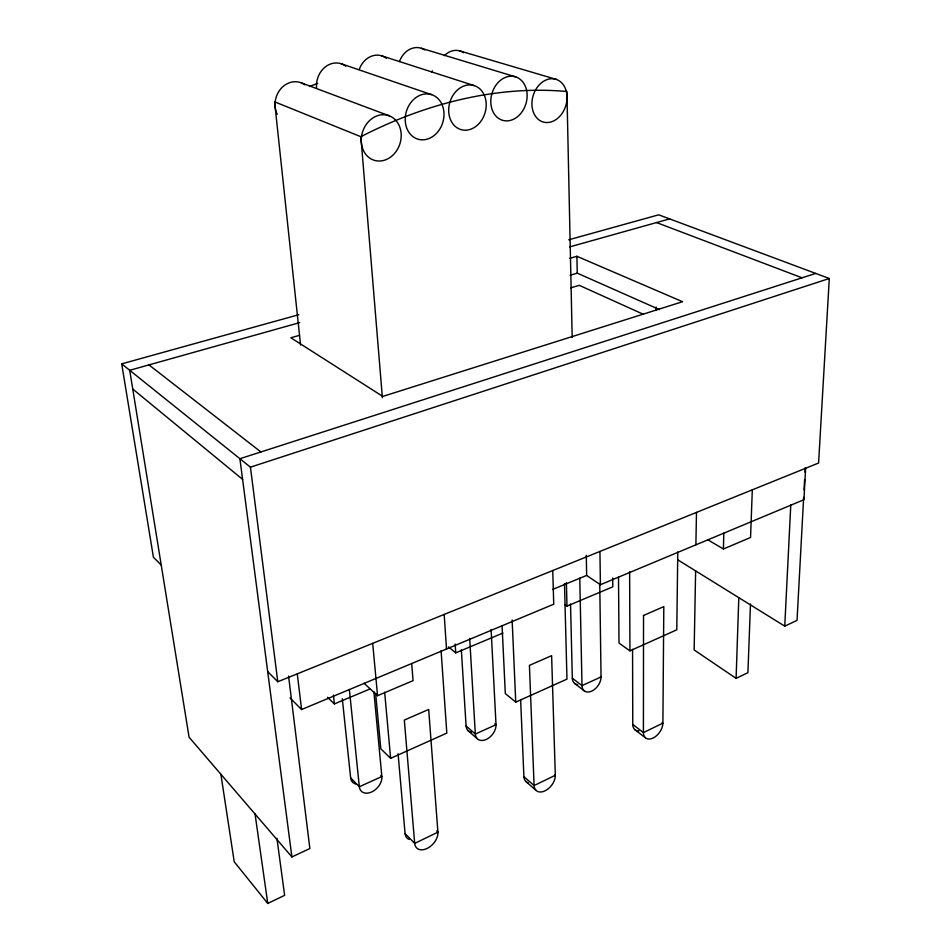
<?xml version="1.0" encoding="UTF-8"?>
<svg xmlns="http://www.w3.org/2000/svg" width="951" height="951" viewBox="0 0 951 951"><rect width="100%" height="100%" fill="white"/><g stroke="black" fill="none" stroke-linecap="round" stroke-linejoin="round"><path stroke-width="1.43" d="M656.107 310.014L656.119 307.054M677.766 551.996L676.791 629.812L629.931 650.864L619.006 643.09L618.507 576.603M695.882 544.84L696.489 512.411M695.621 570.897L694.147 649.949L736.098 678.36L747.902 672.69L750.494 603.944M752.312 489.836L750.553 537.481L723.39 549L723.83 533.166M736.098 678.36L738.808 597.668M803.654 497.325L797.033 620.397L784.753 626.15L790.792 504.601M804.047 489.92L804.605 479.53M805.01 472.124L805.247 467.666M805.628 468.272L803.928 499.715L600.39 584.722L586.648 575.426L586.291 555.336M568.722 239.795L658.698 214.819L829.296 278.5L818.585 463.03L277.787 681.736L267.707 671.644M220.882 774.257L234.231 861.796L267.766 903.45L284.634 895.343L276.931 838.354M299.684 322.627L129.716 370.296L189.083 737.227L291.898 856.946L309.86 848.53L288.569 676.042M375.633 693.327L380.828 748.853L390.623 758.339L446.815 733.102L441.098 650.71M502.069 625.568L505.314 693.576L515.751 702.135L566.962 679.133L564.49 583.652M363.96 683.187L377.559 695.704L413.055 680.643L411.688 663.536M327.536 697.297L334.383 703.93L369.761 689.047M448.42 646.87L455.743 652.885L502.889 633.069M564.787 604.539L566.986 606.108L612.789 586.838L612.706 577.958M290.091 697.986L301.574 709.529L553.744 604.206L552.745 570.541M552.543 589.477L586.648 575.426M298.792 314.71L121.704 363.864L250.434 467.167L829.296 278.5M815.696 273.424L239.902 458.715L291.898 856.946M570.731 287.856L579.254 285.324L643.53 314.377M570.136 275.231L577.245 273.151L659.435 309.574M299.41 335.358L290.875 337.783L382.777 396.412L682.568 301.717L576.912 256.294L569.804 258.315M569.625 246.927L669.611 218.896M459.297 50.748L556.383 79.432A22.301 17.082 -73.5 0 1 559.996 116.093A22.301 17.082 -73.5 0 1 532.049 106.357A22.301 17.082 -73.5 0 1 556.383 79.432M421.436 48.299L515.882 76.948A22.681 17.748 -73.9 0 1 520.054 114.31A22.681 17.748 -73.9 0 1 490.942 104.36A22.681 17.748 -73.9 0 1 515.882 76.948M381.826 55.883L474.371 85.649A22.979 18.366 -73.8 0 1 479.102 123.499A22.979 18.366 -73.8 0 1 448.884 113.526A22.979 18.366 -73.8 0 1 474.371 85.649M341.04 63.705L431.516 94.624A23.288 19.02 -73.5 0 1 436.854 132.974A23.288 19.02 -73.5 0 1 405.459 122.988A23.288 19.02 -73.5 0 1 431.516 94.624M301.348 82.868L389.423 115.879A23.49 19.602 -72.4 0 1 392.929 155.144A23.49 19.602 -72.4 0 1 361.344 142.602A23.49 19.602 -72.4 0 1 389.423 115.879M656.523 222.558L802.062 277.811M572.181 337.403L566.903 91.51A454.982 335.905 -54.9 0 0 360.857 136.706L274.601 101.805L300.575 345.011M708.079 539.93L723.39 549M677.647 559.759L784.753 626.15M600.438 676.494L601.044 676.957A12.054 7.881 -54 0 1 591.7 691.139A12.054 7.881 -54 0 1 582 685.612L572.312 678.194L570.529 603.992M662.217 722.653L662.895 723.152A12.636 7.846 -54.3 0 1 653.099 738.035A12.636 7.846 -54.3 0 1 643.411 732.591L632.772 724.448L632.558 649.26M574.594 683.436L584.271 690.866M634.971 729.797L645.598 737.952M148.962 364.899L260.907 451.951M132.76 389.054L242.6 479.375M494.841 723.663L496.018 724.674A12.636 8.5 -50.8 0 1 486.234 739.462A12.636 8.5 -50.8 0 1 475.334 734.065L466.085 725.958L461.342 649.806M554.671 774.72L555.313 775.279A13.266 8.488 -51.3 0 1 545.066 790.816A13.266 8.488 -51.3 0 1 534.093 785.562L523.894 776.622L520.637 699.888M468.118 730.713L477.366 738.832M525.867 781.472L536.055 790.424M380.745 775.434L381.862 776.539A13.338 9.153 -46.8 0 1 371.615 791.993A13.338 9.153 -46.8 0 1 359.335 786.762L350.646 777.87L342.301 698.735M436.687 830.936L437.912 832.161A14.039 9.177 -47.7 0 1 427.154 848.435A14.039 9.177 -47.7 0 1 414.695 843.406L405.067 833.552L398.089 753.763M161.23 565.072L153.42 557.25L121.704 363.864M255.058 814.056L267.766 903.45M250.434 467.167L277.787 681.736M297.283 673.855L301.574 709.529M333.432 695.074L334.383 703.93M349.362 689.523L359.335 786.762L381.862 776.539L373.862 691.484M372.697 643.351L377.559 695.704M384.656 692.185L390.623 758.339M360.857 136.706L382.397 397.744M444.176 614.441L446.506 648.998M455.172 644.041L455.743 652.885M469.675 638.359L475.334 734.065L496.018 724.674L491.096 629.419M512.125 619.969L515.751 702.135M566.392 582.476L566.986 606.108M579.777 578.113L582 685.612L601.044 676.957L599.748 583.403M576.912 256.294L577.245 273.151M599.938 551.449L600.39 584.722M629.633 571.706L629.931 650.864M399.432 61.553A20.934 17.166 -76.6 0 1 424.752 49.939M432.301 70.838A20.934 17.166 -76.6 0 1 432.004 72.288M316.576 88.027A21.445 18.295 -76.6 0 1 325.634 66.665A21.445 18.295 -76.6 0 1 345.712 66.106M277.157 114.263A21.611 18.818 -75.7 0 1 281.508 88.003A21.611 18.818 -75.7 0 1 304.914 84.817M444.355 55.645A20.601 16.571 -75.9 0 1 463.636 52.697M359.264 69.375A21.184 17.724 -76.6 0 1 386.332 58.273M309.503 86.47A422.173 329.248 -54.4 0 1 317.658 83.415M409.12 839.436A13.92 9.177 -47.5 0 1 405.067 833.552M528.15 782.792A13.159 8.5 -51.2 0 1 523.894 776.622M638.941 730.903A12.529 7.858 -54.3 0 1 632.772 724.448M577.661 684.601A11.959 7.881 -54 0 1 572.312 678.194M471.292 732.27A12.541 8.488 -50.7 0 1 466.085 725.958M356.649 784.195A13.231 9.141 -46.7 0 1 350.646 777.87M643.53 615.475L643.411 732.591L662.895 723.152L663.81 606.607L643.53 615.475M437.912 832.161L414.695 843.406L404.318 720.097L428.687 709.434L437.912 832.161M555.313 775.279L534.093 785.562L529.422 665.379L551.616 655.679L555.313 775.279"/></g></svg>
